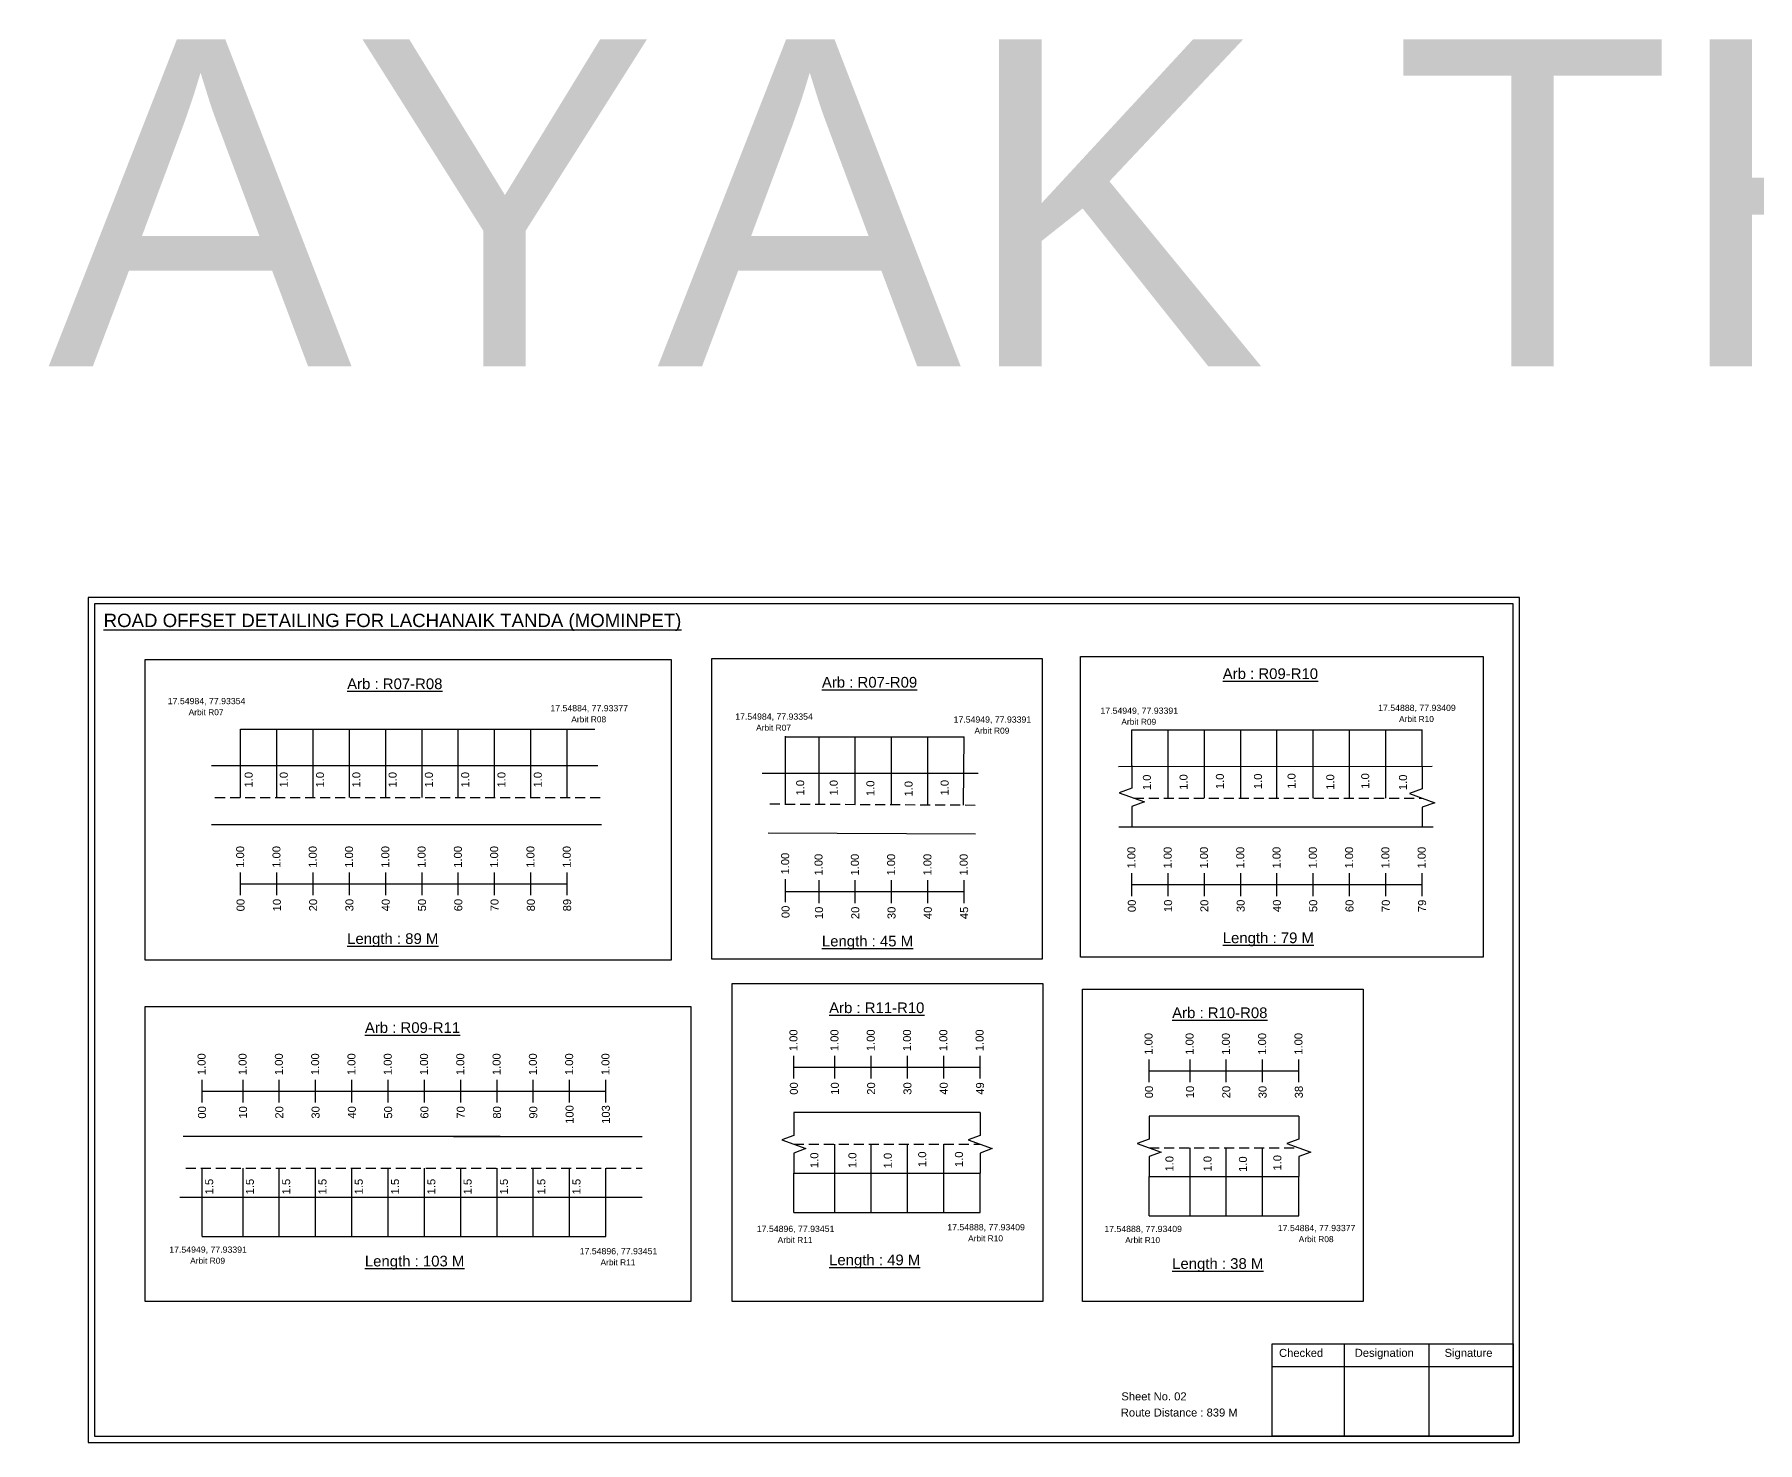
# Model space of a CAD drawing. Header units: inches. Extents: x 778 to 5636, y 135 to 706.
# Drawn here: x 4344 to 4990, y 179 to 706 of the extents above; entities that cross this region are included whole.
import ezdxf

# ---------------------------------------------------------------- set-up
doc = ezdxf.new("R2010")
doc.units = ezdxf.units.IN
doc.header["$MEASUREMENT"] = 0
doc.linetypes.add('DASHED2', pattern=[0.375, 0.25, -0.125])
doc.layers.add('PDF_Geometry', color=7, linetype='Continuous')
doc.layers.add('PDF_Text', color=5, linetype='Continuous')
doc.styles.add('PDF Arial', font='arial.ttf')
doc.styles.get("Standard").update_dxf_attribs({"font": 'arial.ttf'})

msp = doc.modelspace()

# ---------------------------------------------------------------- linework, layer by layer
at = {"color": 5}
for p, q in [((4421.73, 445.89), (4554.51, 445.89)), ((4626, 442.97), (4692.92, 442.97)), ((4755.76, 445.6), (4864.56, 445.6)), ((4629.1, 264.78), (4698.87, 264.78)), ((4762.2, 263.45), (4818.37, 263.45)), ((4407.28, 255.81), (4558.64, 255.81))]:
    msp.add_line(p, q, dxfattribs=at)
for p, q in [((4421.73, 420.35), (4421.73, 445.89)), ((4435.33, 420.35), (4435.33, 445.89)), ((4448.93, 420.35), (4448.93, 445.89)), ((4462.53, 420.35), (4462.53, 445.89)), ((4476.13, 420.35), (4476.13, 445.89)), ((4489.73, 420.35), (4489.73, 445.89)), ((4503.33, 420.35), (4503.33, 445.89)), ((4516.93, 420.35), (4516.93, 445.89)), ((4530.53, 420.35), (4530.53, 445.89)), ((4544.13, 420.35), (4544.13, 445.89)), ((4626, 417.74), (4626, 443.27)), ((4638.52, 417.69), (4638.52, 442.97)), ((4652.12, 417.63), (4652.12, 442.97)), ((4665.72, 417.69), (4665.72, 442.97)), ((4679.32, 417.44), (4679.32, 442.97)), ((4692.69, 417.47), (4692.92, 442.97)), ((4755.76, 431.95), (4755.76, 445.6)), ((4769.36, 420.06), (4769.36, 445.6)), ((4782.96, 420.06), (4782.96, 445.6)), ((4796.56, 420.06), (4796.56, 445.6)), ((4810.16, 420.06), (4810.16, 445.6)), ((4823.76, 420.06), (4823.76, 445.6)), ((4837.36, 420.06), (4837.36, 445.6)), ((4850.96, 420.06), (4850.96, 445.6)), ((4864.56, 431.95), (4864.56, 445.6)), ((4410.86, 432.24), (4555.64, 432.24)), ((4698.17, 429.3), (4617.21, 429.3)), ((4750.77, 431.95), (4868.38, 432.01)), ((4557.05, 410.05), (4410.86, 410.05)), ((4619.42, 407.1), (4697.15, 406.66)), ((4750.91, 409.26), (4868.69, 409.26)), ((4698.87, 302.2), (4629.1, 302.2)), ((4818.37, 300.87), (4762.2, 300.87)), ((4519.05, 293.23), (4400.19, 293.23)), ((4501.57, 293.23), (4572.24, 293.23)), ((4644.47, 264.78), (4644.47, 290.31)), ((4658.07, 264.78), (4658.07, 290.31)), ((4671.67, 264.78), (4671.67, 290.31)), ((4685.27, 264.78), (4685.27, 290.31)), ((4777.57, 263.45), (4777.57, 288.98)), ((4791.17, 263.45), (4791.17, 288.98)), ((4804.77, 263.45), (4804.77, 288.98)), ((4407.28, 255.81), (4407.28, 281.35)), ((4422.64, 255.81), (4422.64, 281.35)), ((4436.24, 255.81), (4436.24, 281.35)), ((4449.84, 255.81), (4449.84, 281.35)), ((4463.44, 255.81), (4463.44, 281.35)), ((4477.04, 255.81), (4477.04, 281.35)), ((4490.64, 255.81), (4490.64, 281.35)), ((4504.24, 255.81), (4504.24, 281.35)), ((4517.84, 255.81), (4517.84, 281.35)), ((4531.44, 255.81), (4531.44, 281.35)), ((4545.04, 255.81), (4545.04, 281.35)), ((4558.64, 255.81), (4558.64, 281.35)), ((4629.1, 279.51), (4698.87, 279.51)), ((4629.1, 264.78), (4629.1, 279.51)), ((4698.87, 264.78), (4698.87, 279.51)), ((4762.2, 278.18), (4818.37, 278.18)), ((4762.2, 263.45), (4762.2, 278.18)), ((4818.37, 263.45), (4818.37, 278.18)), ((4398.99, 270.55), (4572.24, 270.55))]:
    msp.add_line(p, q)
at = {"linetype": 'DASHED2', "ltscale": 15}
for p, q in [((4412.13, 420.35), (4556.49, 420.35)), ((4756.52, 420.06), (4864.56, 420.06)), ((4620.14, 417.88), (4698.42, 417.47)), ((4629.1, 290.31), (4698.87, 290.31)), ((4762.2, 288.98), (4818.37, 288.98)), ((4401.21, 281.35), (4572.24, 281.35))]:
    msp.add_line(p, q, dxfattribs=at)
at = {"color": 217, "true_color": 0x93278f}
for p, q in [((4421.73, 383.65), (4421.73, 392.21)), ((4421.73, 387.92), (4544.13, 387.95)), ((4435.33, 383.65), (4435.33, 392.21)), ((4448.93, 383.65), (4448.93, 392.21)), ((4462.53, 383.65), (4462.53, 392.21)), ((4476.13, 383.65), (4476.13, 392.21)), ((4489.73, 383.65), (4489.73, 392.21)), ((4503.33, 383.65), (4503.33, 392.21)), ((4516.93, 383.65), (4516.93, 392.21)), ((4530.53, 383.65), (4530.53, 392.21)), ((4544.13, 383.65), (4544.13, 392.21)), ((4626, 381.12), (4626, 389.68)), ((4638.52, 380.74), (4638.52, 389.3)), ((4652.12, 380.74), (4652.12, 389.3)), ((4665.72, 380.74), (4665.72, 389.3)), ((4679.32, 380.74), (4679.32, 389.3)), ((4692.92, 380.74), (4692.92, 389.3)), ((4755.76, 383.37), (4755.76, 391.92)), ((4755.76, 387.63), (4864.56, 387.63)), ((4769.36, 383.37), (4769.36, 391.92)), ((4782.96, 383.37), (4782.96, 391.92)), ((4796.56, 383.37), (4796.56, 391.92)), ((4810.16, 383.37), (4810.16, 391.92)), ((4823.76, 383.37), (4823.76, 391.92)), ((4837.36, 383.37), (4837.36, 391.92)), ((4850.96, 383.37), (4850.96, 391.92)), ((4864.56, 383.37), (4864.56, 391.92)), ((4626, 385.01), (4692.92, 385.02)), ((4629.1, 314.92), (4629.1, 323.48)), ((4644.47, 314.92), (4644.47, 323.48)), ((4658.07, 314.92), (4658.07, 323.48)), ((4671.67, 314.92), (4671.67, 323.48)), ((4685.27, 314.92), (4685.27, 323.48)), ((4698.87, 314.92), (4698.87, 323.48)), ((4629.1, 319.19), (4698.87, 319.19)), ((4762.2, 313.59), (4762.2, 322.15)), ((4762.2, 317.86), (4818.37, 317.86)), ((4777.57, 313.59), (4777.57, 322.15)), ((4791.17, 313.59), (4791.17, 322.15)), ((4804.77, 313.59), (4804.77, 322.15)), ((4818.37, 313.59), (4818.37, 322.15)), ((4407.28, 305.96), (4407.28, 314.51)), ((4407.28, 310.23), (4558.64, 310.23)), ((4422.64, 305.96), (4422.64, 314.51)), ((4436.24, 305.96), (4436.24, 314.51)), ((4449.84, 305.96), (4449.84, 314.51)), ((4463.44, 305.96), (4463.44, 314.51)), ((4477.04, 305.96), (4477.04, 314.51)), ((4490.64, 305.96), (4490.64, 314.51)), ((4504.24, 305.96), (4504.24, 314.51)), ((4517.84, 305.96), (4517.84, 314.51)), ((4531.44, 305.96), (4531.44, 314.51)), ((4545.04, 305.96), (4545.04, 314.51)), ((4558.64, 305.96), (4558.64, 314.51))]:
    msp.add_line(p, q, dxfattribs=at)
for points in [[(4385.96, 472.01), (4583.04, 472.01), (4583.04, 359.33), (4385.96, 359.33)], [(4598.29, 472.33), (4722.1, 472.33), (4722.1, 359.65), (4598.29, 359.65)], [(4736.53, 473.08), (4887.39, 473.08), (4887.39, 360.4), (4736.53, 360.4)], [(4606, 350.62), (4722.35, 350.62), (4722.35, 231.4), (4606, 231.4)], [(4737.31, 348.42), (4842.47, 348.42), (4842.47, 231.4), (4737.31, 231.4)], [(4385.96, 341.9), (4590.52, 341.9), (4590.52, 231.4), (4385.96, 231.4)]]:
    msp.add_lwpolyline(points, close=True)
at = {"linetype": 'Continuous'}
for points in [[(4755.74, 432.23), (4755.74, 423.8), (4751, 422.07), (4760.49, 418.62), (4755.74, 416.9), (4755.74, 409.55)], [(4864.56, 431.95), (4864.56, 423.52), (4859.82, 421.79), (4869.3, 418.34), (4864.56, 416.61), (4864.56, 409.26)], [(4629.1, 302.2), (4629.1, 293.59), (4624.6, 291.95), (4633.6, 288.68), (4629.1, 287.04), (4629.1, 279.51)], [(4698.87, 302.2), (4698.87, 293.59), (4694.37, 291.95), (4703.37, 288.68), (4698.87, 287.04), (4698.87, 279.51)], [(4762.2, 300.87), (4762.2, 292.26), (4757.71, 290.62), (4766.7, 287.35), (4762.2, 285.71), (4762.2, 278.18)], [(4818.37, 300.87), (4818.37, 292.26), (4813.87, 290.62), (4822.87, 287.35), (4818.37, 285.71), (4818.37, 278.18)], [(4818.37, 300.87), (4818.37, 292.26), (4813.87, 290.62), (4822.87, 287.35), (4818.37, 285.71), (4818.37, 278.18)]]:
    msp.add_lwpolyline(points, dxfattribs=at)
at = {"layer": 'PDF_Geometry'}
for points in [[(4364.61, 495.24), (4364.61, 178.53), (4901.08, 178.53), (4901.08, 495.24)], [(4366.94, 492.91), (4366.94, 180.95), (4898.66, 180.95), (4898.66, 492.91)]]:
    msp.add_lwpolyline(points, close=True, dxfattribs=at)
at = {"layer": 'PDF_Geometry', "color": 242, "true_color": 0xcc1f26}
msp.add_lwpolyline([(4898.66, 180.86), (4808.32, 180.86), (4808.32, 215.47), (4898.66, 215.47)], close=True, dxfattribs=at)
for points in [[(4835.3, 215.47), (4835.3, 180.86)], [(4867.03, 215.47), (4867.03, 180.86)], [(4808.32, 207.09), (4898.66, 207.09)]]:
    msp.add_lwpolyline(points, dxfattribs=at)

# ---------------------------------------------------------------- texts
for s, height, p in [('LACHA NAYAK THANDA', 122.5352, (3607.58, 581.92)), ('Sheet No. 02', 3, (4751.82, 194.33)), ('Route Distance : 839 M', 3, (4751.63, 188.28))]:
    msp.add_text(s, height=height).set_placement(p)
at = {"color": 242, "true_color": 0xcd2027}
for s, height, p in [('%%UROAD OFFSET DETAILING FOR LACHANAIK TANDA (MOMINPET)', 5, (4370.39, 484.17)), ('%%UArb : R07-R08', 4, (4461.67, 460.9)), ('%%UArb : R07-R09', 4, (4639.6, 461.48)), ('%%UArb : R09-R10', 4, (4789.84, 464.7)), ('%%ULength : 89 M', 4, (4461.67, 365.4)), ('%%ULength : 45 M', 4, (4639.6, 364.48)), ('%%ULength : 79 M', 4, (4789.84, 365.7)), ('%%UArb : R11-R10', 4, (4642.3, 339.49)), ('%%UArb : R09-R11', 4, (4468.31, 332.04)), ('%%UArb : R10-R08', 4, (4770.88, 337.62)), ('%%ULength : 103 M', 4, (4468.31, 244.54)), ('%%ULength : 49 M', 4, (4642.3, 244.99)), ('%%ULength : 38 M', 4, (4770.88, 243.62))]:
    msp.add_text(s, height=height, dxfattribs=at).set_placement(p)
at = {"color": 5}
for s, height, p in [('17.54984, 77.93354', 2.34, (4394.44, 455.27)), ('Arbit R07', 2.246, (4402.26, 451.14)), ('17.54884, 77.93377', 2.34, (4537.84, 452.59)), ('17.54949, 77.93391', 2.34, (4744, 451.66)), ('17.54888, 77.93409', 2.34, (4848.08, 452.71)), ('Arbit R08', 2.246, (4545.66, 448.47)), ('17.54984, 77.93354', 2.34, (4607.11, 449.44)), ('Arbit R07', 2.246, (4614.93, 445.31)), ('17.54949, 77.93391', 2.34, (4688.96, 448.34)), ('Arbit R09', 2.246, (4696.78, 444.21)), ('Arbit R09', 2.246, (4751.82, 447.54)), ('Arbit R10', 2.246, (4855.9, 448.58)), ('17.54896, 77.93451', 2.34, (4615.2, 257.45)), ('17.54888, 77.93409', 2.34, (4686.58, 258.05)), ('17.54888, 77.93409', 2.34, (4745.45, 257.41)), ('17.54884, 77.93377', 2.34, (4810.48, 257.76)), ('17.54949, 77.93391', 2.34, (4395, 249.66)), ('Arbit R11', 2.246, (4623.02, 253.33)), ('Arbit R10', 2.246, (4694.4, 253.93)), ('Arbit R10', 2.246, (4753.27, 253.28)), ('Arbit R08', 2.246, (4818.3, 253.64)), ('Arbit R09', 2.246, (4402.82, 245.54)), ('17.54896, 77.93451', 2.34, (4548.82, 249.08)), ('Arbit R11', 2.246, (4556.64, 244.95))]:
    msp.add_text(s, height=height, dxfattribs=at).set_placement(p)
for s, p in [('1.0', (4426.24, 424.03)), ('1.0', (4439.4, 424.03)), ('1.0', (4453, 424.03)), ('1.0', (4466.6, 424.03)), ('1.0', (4480.2, 424.03)), ('1.0', (4493.8, 424.03)), ('1.0', (4507.4, 424.03)), ('1.0', (4521, 424.03)), ('1.0', (4534.6, 424.03)), ('1.0', (4632.96, 421.02)), ('1.0', (4645.53, 421.02)), ('1.0', (4659.27, 420.83)), ('1.0', (4673.58, 420.64)), ('1.0', (4687.1, 421.05)), ('1.0', (4762.89, 423.05)), ('1.0', (4776.64, 423.18)), ('1.0', (4790.26, 423.43)), ('1.0', (4804.52, 423.43)), ('1.0', (4817.11, 423.56)), ('1.0', (4831.63, 423.18)), ('1.0', (4844.73, 423.56)), ('1.0', (4858.9, 423.06)), ('1.0', (4638.26, 281.42)), ('1.0', (4652.53, 281.42)), ('1.0', (4665.79, 281.29)), ('1.0', (4678.68, 281.79)), ('1.0', (4692.45, 281.79)), ('1.0', (4771.36, 280.09)), ('1.0', (4785.63, 280.09)), ('1.0', (4798.89, 279.96)), ('1.0', (4811.78, 280.46)), ('1.5', (4411.45, 271.55)), ('1.5', (4426.71, 271.55)), ('1.5', (4440.31, 271.55)), ('1.5', (4453.91, 271.55)), ('1.5', (4467.51, 271.55)), ('1.5', (4481.11, 271.55)), ('1.5', (4494.71, 271.55)), ('1.5', (4508.31, 271.55)), ('1.5', (4521.91, 271.55)), ('1.5', (4535.94, 271.55)), ('1.5', (4549.11, 271.55))]:
    msp.add_text(s, height=3, rotation=90).set_placement(p)
at = {"color": 217, "true_color": 0x93278f}
for s, p in [('1.00', (4423.06, 393.95)), ('1.00', (4436.66, 393.95)), ('1.00', (4450.26, 393.95)), ('1.00', (4463.86, 393.95)), ('1.00', (4477.46, 393.95)), ('1.00', (4491.06, 393.95)), ('1.00', (4504.66, 393.95)), ('1.00', (4518.26, 393.95)), ('1.00', (4531.86, 393.95)), ('1.00', (4545.46, 393.95)), ('1.00', (4757.09, 393.66)), ('1.00', (4770.69, 393.66)), ('1.00', (4784.29, 393.66)), ('1.00', (4797.89, 393.66)), ('1.00', (4811.49, 393.66)), ('1.00', (4825.09, 393.66)), ('1.00', (4838.69, 393.66)), ('1.00', (4852.29, 393.66)), ('1.00', (4865.89, 393.66)), ('1.00', (4627.32, 391.42)), ('1.00', (4639.84, 391.03)), ('1.00', (4653.44, 391.03)), ('1.00', (4667.04, 391.03)), ('1.00', (4680.64, 391.03)), ('1.00', (4694.24, 391.03)), ('00', (4423.21, 377.63)), ('10', (4436.81, 377.63)), ('20', (4450.41, 377.63)), ('30', (4464.01, 377.63)), ('40', (4477.61, 377.63)), ('50', (4491.21, 377.63)), ('60', (4504.81, 377.63)), ('70', (4518.41, 377.63)), ('80', (4532.01, 377.63)), ('89', (4545.61, 377.63)), ('00', (4757.24, 377.34)), ('10', (4770.84, 377.34)), ('20', (4784.44, 377.34)), ('30', (4798.04, 377.34)), ('40', (4811.64, 377.34)), ('50', (4825.24, 377.34)), ('60', (4838.84, 377.34)), ('70', (4852.44, 377.34)), ('79', (4866.04, 377.34)), ('00', (4627.47, 375.1)), ('10', (4639.99, 374.71)), ('20', (4653.59, 374.71)), ('30', (4667.19, 374.71)), ('40', (4680.79, 374.71)), ('45', (4694.39, 374.71)), ('1.00', (4630.43, 325.21)), ('1.00', (4645.8, 325.21)), ('1.00', (4659.4, 325.21)), ('1.00', (4673, 325.21)), ('1.00', (4686.6, 325.21)), ('1.00', (4700.2, 325.21)), ('1.00', (4763.53, 323.88)), ('1.00', (4778.9, 323.88)), ('1.00', (4792.5, 323.88)), ('1.00', (4806.1, 323.88)), ('1.00', (4819.7, 323.88)), ('1.00', (4408.6, 316.25)), ('1.00', (4423.97, 316.25)), ('1.00', (4437.57, 316.25)), ('1.00', (4451.17, 316.25)), ('1.00', (4464.77, 316.25)), ('1.00', (4478.37, 316.25)), ('1.00', (4491.97, 316.25)), ('1.00', (4505.57, 316.25)), ('1.00', (4519.17, 316.25)), ('1.00', (4532.77, 316.25)), ('1.00', (4546.37, 316.25)), ('1.00', (4559.97, 316.25)), ('00', (4630.58, 308.89)), ('10', (4645.95, 308.89)), ('20', (4659.55, 308.89)), ('30', (4673.15, 308.89)), ('40', (4686.75, 308.89)), ('49', (4700.35, 308.89)), ('00', (4763.68, 307.56)), ('10', (4779.05, 307.56)), ('20', (4792.65, 307.56)), ('30', (4806.25, 307.56)), ('38', (4819.85, 307.56)), ('00', (4408.75, 299.93)), ('10', (4424.12, 299.93)), ('20', (4437.72, 299.93)), ('30', (4451.32, 299.93)), ('40', (4464.92, 299.93)), ('50', (4478.52, 299.93)), ('60', (4492.12, 299.93)), ('70', (4505.72, 299.93)), ('80', (4519.32, 299.93)), ('90', (4532.92, 299.93)), ('100', (4546.52, 297.98)), ('103', (4560.12, 297.98))]:
    msp.add_text(s, height=3, rotation=90, dxfattribs=at).set_placement(p)
at = {"layer": 'PDF_Text', "color": 7, "attachment_point": 7, "style": 'PDF Arial'}
for s, insert, char_height in [('Checked', (4810.93, 210.58), 3.001), ('Designation', (4839.3, 209.75), 3.0006), ('Signature', (4872.98, 209.75), 3.001)]:
    msp.add_mtext(s, dxfattribs=dict(at, insert=insert, char_height=char_height))

doc.saveas('drawing.dxf')
